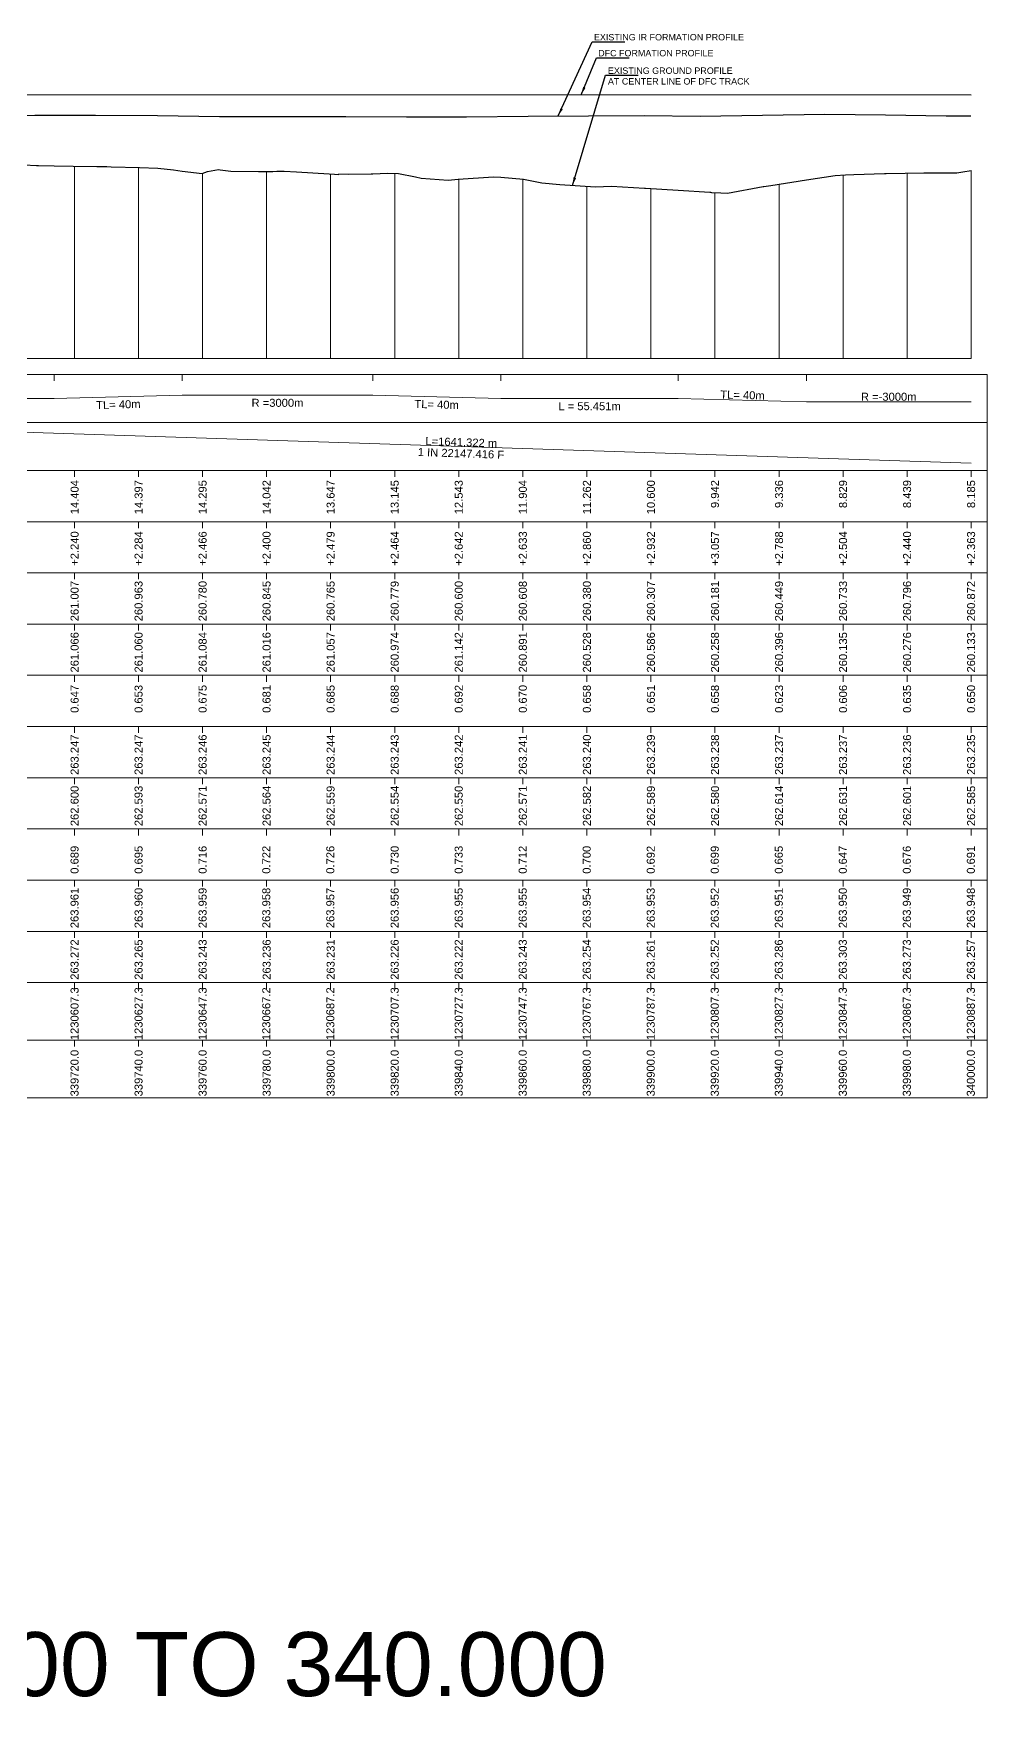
# Model space of a CAD drawing. Header units: metres. Extents: x 30905 to 43495, y -2428 to -1873.
# Drawn here: x 41207 to 41505, y -2428 to -1899 of the extents above; entities that cross this region are included whole.
import ezdxf
from ezdxf.enums import TextEntityAlignment as Align

# ---------------------------------------------------------------- set-up
doc = ezdxf.new("R2010")
doc.units = ezdxf.units.M
doc.header["$MEASUREMENT"] = 0
for name, color, linetype, lineweight in [('LS CUT FILL', 10, 'Continuous', 0), ('LS DATUM X', 7, 'Continuous', 0), ('LS EXG GL', 7, 'Continuous', 0), ('LS EXG IR CH', 7, 'Continuous', 0), ('LS EXG RL', 7, 'Continuous', 0), ('LS EXG. FL', 7, 'Continuous', 0), ('LS EXG. GL AT PRO. TOE', 7, 'Continuous', 0), ('LS FRAME', 7, 'Continuous', 0), ('LS HORIZONTAL ALIGNMENT', 10, 'Continuous', 0), ('LS PFL-EFL', 10, 'Continuous', 0), ('LS PRL-ERL', 10, 'Continuous', 0), ('LS PRO FL', 10, 'Continuous', 0), ('LS PRO. DFCC CH', 10, 'Continuous', 0), ('LS PRO. RL', 10, 'Continuous', 0), ('LS PROFILE EXG FL', 7, 'Continuous', 25), ('LS PROFILE EXG GL', 7, 'Continuous', 30), ('LS PROFILE PRO FL', 1, 'Continuous', 30), ('LS TICKS', 7, 'Continuous', 0), ('LS TRACK CENTER', 10, 'Continuous', 0), ('LS VERTICAL ALIGNMENT', 10, 'Continuous', 0), ('Profile Grid', 7, 'Continuous', 0)]:
    doc.layers.add(name, color=color, linetype=linetype, lineweight=lineweight)
doc.layers.add('ref text', color=3, linetype='Continuous')
doc.styles.get("Standard").update_dxf_attribs({"font": 'arial.ttf'})
doc.styles.add('Style-Arial', font='arial.ttf')
doc.dimstyles.get("Standard").update_dxf_attribs({"dimtxt": 5, "dimasz": 0.18, "dimexe": 0.18, "dimexo": 0.0625, "dimgap": 0.09, "dimtad": 0, "dimtih": 1, "dimtoh": 1, "dimdec": 4, "dimzin": 0, "dimdsep": 46, "dimtxsty": 'Standard', "dimcen": 0.09, "dimadec": 0, "dimazin": 0, "dimtfac": 1, "dimtdec": 4, "dimtofl": 0, "dimtmove": 0, "dimatfit": 3, "dimfxl": 1, "dimtolj": 1, "dimtzin": 0, "dimarcsym": 0})

msp = doc.modelspace()

# ---------------------------------------------------------------- linework, layer by layer
at = {"layer": 'LS DATUM X', "color": 7, "linetype": 'Continuous', "lineweight": 0}
msp.add_line((41000, -2000), (41500.08, -2000), dxfattribs=at)
at = {"layer": 'LS FRAME', "color": 7, "linetype": 'Continuous', "lineweight": 0, "flags": 128}
for points in [[(40995, -2020), (41505.08, -2020), (41505.08, -2005), (40995, -2005), (40995, -2020)], [(40995, -2035), (41505.08, -2035), (41505.08, -2020), (40995, -2020), (40995, -2035)], [(40995, -2051), (41505.08, -2051), (41505.08, -2035), (40995, -2035), (40995, -2051)], [(40995, -2067), (41505.08, -2067), (41505.08, -2051), (40995, -2051), (40995, -2067)], [(40995, -2083), (41505.08, -2083), (41505.08, -2067), (40995, -2067), (40995, -2083)], [(40995, -2099), (41505.08, -2099), (41505.08, -2083), (40995, -2083), (40995, -2099)], [(40995, -2115), (41505.08, -2115), (41505.08, -2099), (40995, -2099), (40995, -2115)], [(40995, -2131), (41505.08, -2131), (41505.08, -2115), (40995, -2115), (40995, -2131)], [(40995, -2147), (41505.08, -2147), (41505.08, -2131), (40995, -2131), (40995, -2147)], [(40995, -2163), (41505.08, -2163), (41505.08, -2147), (40995, -2147), (40995, -2163)], [(40995, -2179), (41505.08, -2179), (41505.08, -2163), (40995, -2163), (40995, -2179)], [(40995, -2195), (41505.08, -2195), (41505.08, -2179), (40995, -2179), (40995, -2195)], [(40995, -2213), (41505.08, -2213), (41505.08, -2195), (40995, -2195), (40995, -2213)], [(40995, -2231), (41505.08, -2231), (41505.08, -2213), (40995, -2213), (40995, -2231)]]:
    msp.add_lwpolyline(points, close=True, dxfattribs=at)
at = {"layer": 'LS HORIZONTAL ALIGNMENT', "lineweight": 0, "flags": 128}
msp.add_lwpolyline([(41000, -2012.5), (41213.62, -2012.5), (41213.62, -2012.5), (41253.62, -2011.45), (41253.62, -2011.45), (41313.17, -2011.45), (41313.17, -2011.45), (41353.17, -2012.5), (41353.17, -2012.5), (41408.62, -2012.5), (41408.62, -2012.5), (41448.62, -2013.55), (41448.62, -2013.55), (41500.08, -2013.55)], dxfattribs=at)
at = {"layer": 'LS PROFILE EXG FL'}
msp.add_lwpolyline([(41188.39, -1924.06), (41207.61, -1924.02), (41226.51, -1923.98), (41245.92, -1924.1), (41265.24, -1924.36), (41285.05, -1924.36), (41304.79, -1924.42), (41323.75, -1924.46), (41342.44, -1924.5), (41361.71, -1924.27), (41380.52, -1924.18), (41398.04, -1924.09), (41415.4, -1924.27), (41434.93, -1923.94), (41454.38, -1923.62), (41473.39, -1923.86), (41492.26, -1924.23), (41500, -1924.15)], dxfattribs=at)
at = {"layer": 'LS PROFILE EXG GL', "flags": 128}
msp.add_lwpolyline([(41200.4, -1939.29), (41208.12, -1939.66), (41208.71, -1939.69), (41213.62, -1939.8), (41219.54, -1939.93), (41226.96, -1939.99), (41230.06, -1940.01), (41231.47, -1940.07), (41240.29, -1940.38), (41246.05, -1940.58), (41250.91, -1941.09), (41253.62, -1941.44), (41259.89, -1942.25), (41261.54, -1941.6), (41264.94, -1940.98), (41265.53, -1941.06), (41268.82, -1941.51), (41277.44, -1941.54), (41281.93, -1941.55), (41283.21, -1941.48), (41285.52, -1941.45), (41285.52, -1941.45), (41289.35, -1941.68), (41299.56, -1942.32), (41301.26, -1942.43), (41302.45, -1942.51), (41302.57, -1942.35), (41305.7, -1942.45), (41312.65, -1942.34), (41313.17, -1942.32), (41317.76, -1942.13), (41321.18, -1942.25), (41321.18, -1942.25), (41326.5, -1943.29), (41328.29, -1943.63), (41336.67, -1944.24), (41336.68, -1944.24), (41336.69, -1944.24), (41336.72, -1944.24), (41339.83, -1944.01), (41350.91, -1943.21), (41353.17, -1943.38), (41360.24, -1943.93), (41366.01, -1945.1), (41371.58, -1945.67), (41382.71, -1946.36), (41387.78, -1946.19), (41398.08, -1946.81), (41398.41, -1946.83), (41408.62, -1947.44), (41418.48, -1948.03), (41418.67, -1948.04), (41419.03, -1948.16), (41421.95, -1948.26), (41424.03, -1948.33), (41435.11, -1946.28), (41435.29, -1946.25), (41437.49, -1945.97), (41448.62, -1944.14), (41457.61, -1942.83), (41460.85, -1942.64), (41463.4, -1942.53), (41473.07, -1942.21), (41473.56, -1942.21), (41479.44, -1942.08), (41485.3, -1942), (41495.59, -1942.04), (41497.52, -1941.7), (41500.08, -1941.28)], dxfattribs=at)
at = {"layer": 'LS PROFILE PRO FL', "flags": 128}
msp.add_lwpolyline([(41181.45, -1917.51), (41500.08, -1917.65)], dxfattribs=at)
at = {"layer": 'LS TICKS', "color": 7, "linetype": 'Continuous', "lineweight": 0, "flags": 128}
for points in [[(41213.62, -2007), (41213.62, -2005)], [(41253.62, -2007), (41253.62, -2005)], [(41313.17, -2007), (41313.17, -2005)], [(41353.17, -2007), (41353.17, -2005)], [(41408.62, -2007), (41408.62, -2005)], [(41448.62, -2007), (41448.62, -2005)], [(41220.02, -2037), (41220.02, -2035)], [(41240, -2037), (41240, -2035)], [(41260, -2037), (41260, -2035)], [(41279.98, -2037), (41279.98, -2035)], [(41299.99, -2037), (41299.99, -2035)], [(41320.01, -2037), (41320.01, -2035)], [(41340.02, -2037), (41340.02, -2035)], [(41360.04, -2037), (41360.04, -2035)], [(41380.05, -2037), (41380.05, -2035)], [(41400.05, -2037), (41400.05, -2035)], [(41420.07, -2037), (41420.07, -2035)], [(41440.08, -2037), (41440.08, -2035)], [(41460.07, -2037), (41460.07, -2035)], [(41480.08, -2037), (41480.08, -2035)], [(41500.08, -2037), (41500.08, -2035)], [(41220.02, -2053), (41220.02, -2051)], [(41240, -2053), (41240, -2051)], [(41260, -2053), (41260, -2051)], [(41279.98, -2053), (41279.98, -2051)], [(41299.99, -2053), (41299.99, -2051)], [(41320.01, -2053), (41320.01, -2051)], [(41340.02, -2053), (41340.02, -2051)], [(41360.04, -2053), (41360.04, -2051)], [(41380.05, -2053), (41380.05, -2051)], [(41400.05, -2053), (41400.05, -2051)], [(41420.07, -2053), (41420.07, -2051)], [(41440.08, -2053), (41440.08, -2051)], [(41460.07, -2053), (41460.07, -2051)], [(41480.08, -2053), (41480.08, -2051)], [(41500.08, -2053), (41500.08, -2051)], [(41220.02, -2069), (41220.02, -2067)], [(41240, -2069), (41240, -2067)], [(41260, -2069), (41260, -2067)], [(41279.98, -2069), (41279.98, -2067)], [(41299.99, -2069), (41299.99, -2067)], [(41320.01, -2069), (41320.01, -2067)], [(41340.02, -2069), (41340.02, -2067)], [(41360.04, -2069), (41360.04, -2067)], [(41380.05, -2069), (41380.05, -2067)], [(41400.05, -2069), (41400.05, -2067)], [(41420.07, -2069), (41420.07, -2067)], [(41440.08, -2069), (41440.08, -2067)], [(41460.07, -2069), (41460.07, -2067)], [(41480.08, -2069), (41480.08, -2067)], [(41500.08, -2069), (41500.08, -2067)], [(41220.02, -2085), (41220.02, -2083)], [(41240, -2085), (41240, -2083)], [(41260, -2085), (41260, -2083)], [(41279.98, -2085), (41279.98, -2083)], [(41299.99, -2085), (41299.99, -2083)], [(41320.01, -2085), (41320.01, -2083)], [(41340.02, -2085), (41340.02, -2083)], [(41360.04, -2085), (41360.04, -2083)], [(41380.05, -2085), (41380.05, -2083)], [(41400.05, -2085), (41400.05, -2083)], [(41420.07, -2085), (41420.07, -2083)], [(41440.08, -2085), (41440.08, -2083)], [(41460.07, -2085), (41460.07, -2083)], [(41480.08, -2085), (41480.08, -2083)], [(41500.08, -2085), (41500.08, -2083)], [(41220.02, -2101), (41220.02, -2099)], [(41240, -2101), (41240, -2099)], [(41260, -2101), (41260, -2099)], [(41279.98, -2101), (41279.98, -2099)], [(41299.99, -2101), (41299.99, -2099)], [(41320.01, -2101), (41320.01, -2099)], [(41340.02, -2101), (41340.02, -2099)], [(41360.04, -2101), (41360.04, -2099)], [(41380.05, -2101), (41380.05, -2099)], [(41400.05, -2101), (41400.05, -2099)], [(41420.07, -2101), (41420.07, -2099)], [(41440.08, -2101), (41440.08, -2099)], [(41460.07, -2101), (41460.07, -2099)], [(41480.08, -2101), (41480.08, -2099)], [(41500.08, -2101), (41500.08, -2099)], [(41220.02, -2117), (41220.02, -2115)], [(41240, -2117), (41240, -2115)], [(41260, -2117), (41260, -2115)], [(41279.98, -2117), (41279.98, -2115)], [(41299.99, -2117), (41299.99, -2115)], [(41320.01, -2117), (41320.01, -2115)], [(41340.02, -2117), (41340.02, -2115)], [(41360.04, -2117), (41360.04, -2115)], [(41380.05, -2117), (41380.05, -2115)], [(41400.05, -2117), (41400.05, -2115)], [(41420.07, -2117), (41420.07, -2115)], [(41440.08, -2117), (41440.08, -2115)], [(41460.07, -2117), (41460.07, -2115)], [(41480.08, -2117), (41480.08, -2115)], [(41500.08, -2117), (41500.08, -2115)], [(41220.02, -2133), (41220.02, -2131)], [(41240, -2133), (41240, -2131)], [(41260, -2133), (41260, -2131)], [(41279.98, -2133), (41279.98, -2131)], [(41299.99, -2133), (41299.99, -2131)], [(41320.01, -2133), (41320.01, -2131)], [(41340.02, -2133), (41340.02, -2131)], [(41360.04, -2133), (41360.04, -2131)], [(41380.05, -2133), (41380.05, -2131)], [(41400.05, -2133), (41400.05, -2131)], [(41420.07, -2133), (41420.07, -2131)], [(41440.08, -2133), (41440.08, -2131)], [(41460.07, -2133), (41460.07, -2131)], [(41480.08, -2133), (41480.08, -2131)], [(41500.08, -2133), (41500.08, -2131)], [(41220.02, -2149), (41220.02, -2147)], [(41240, -2149), (41240, -2147)], [(41260, -2149), (41260, -2147)], [(41279.98, -2149), (41279.98, -2147)], [(41299.99, -2149), (41299.99, -2147)], [(41320.01, -2149), (41320.01, -2147)], [(41340.02, -2149), (41340.02, -2147)], [(41360.04, -2149), (41360.04, -2147)], [(41380.05, -2149), (41380.05, -2147)], [(41400.05, -2149), (41400.05, -2147)], [(41420.07, -2149), (41420.07, -2147)], [(41440.08, -2149), (41440.08, -2147)], [(41460.07, -2149), (41460.07, -2147)], [(41480.08, -2149), (41480.08, -2147)], [(41500.08, -2149), (41500.08, -2147)], [(41220.02, -2165), (41220.02, -2163)], [(41240, -2165), (41240, -2163)], [(41260, -2165), (41260, -2163)], [(41279.98, -2165), (41279.98, -2163)], [(41299.99, -2165), (41299.99, -2163)], [(41320.01, -2165), (41320.01, -2163)], [(41340.02, -2165), (41340.02, -2163)], [(41360.04, -2165), (41360.04, -2163)], [(41380.05, -2165), (41380.05, -2163)], [(41400.05, -2165), (41400.05, -2163)], [(41420.07, -2165), (41420.07, -2163)], [(41440.08, -2165), (41440.08, -2163)], [(41460.07, -2165), (41460.07, -2163)], [(41480.08, -2165), (41480.08, -2163)], [(41500.08, -2165), (41500.08, -2163)], [(41220.02, -2181), (41220.02, -2179)], [(41240, -2181), (41240, -2179)], [(41260, -2181), (41260, -2179)], [(41279.98, -2181), (41279.98, -2179)], [(41299.99, -2181), (41299.99, -2179)], [(41320.01, -2181), (41320.01, -2179)], [(41340.02, -2181), (41340.02, -2179)], [(41360.04, -2181), (41360.04, -2179)], [(41380.05, -2181), (41380.05, -2179)], [(41400.05, -2181), (41400.05, -2179)], [(41420.07, -2181), (41420.07, -2179)], [(41440.08, -2181), (41440.08, -2179)], [(41460.07, -2181), (41460.07, -2179)], [(41480.08, -2181), (41480.08, -2179)], [(41500.08, -2181), (41500.08, -2179)], [(41220.02, -2197), (41220.02, -2195)], [(41240, -2197), (41240, -2195)], [(41260, -2197), (41260, -2195)], [(41279.98, -2197), (41279.98, -2195)], [(41299.99, -2197), (41299.99, -2195)], [(41320.01, -2197), (41320.01, -2195)], [(41340.02, -2197), (41340.02, -2195)], [(41360.04, -2197), (41360.04, -2195)], [(41380.05, -2197), (41380.05, -2195)], [(41400.05, -2197), (41400.05, -2195)], [(41420.07, -2197), (41420.07, -2195)], [(41440.08, -2197), (41440.08, -2195)], [(41460.07, -2197), (41460.07, -2195)], [(41480.08, -2197), (41480.08, -2195)], [(41500.08, -2197), (41500.08, -2195)], [(41220.02, -2215), (41220.02, -2213)], [(41240, -2215), (41240, -2213)], [(41260, -2215), (41260, -2213)], [(41279.98, -2215), (41279.98, -2213)], [(41299.99, -2215), (41299.99, -2213)], [(41320.01, -2215), (41320.01, -2213)], [(41340.02, -2215), (41340.02, -2213)], [(41360.04, -2215), (41360.04, -2213)], [(41380.05, -2215), (41380.05, -2213)], [(41400.05, -2215), (41400.05, -2213)], [(41420.07, -2215), (41420.07, -2213)], [(41440.08, -2215), (41440.08, -2213)], [(41460.07, -2215), (41460.07, -2213)], [(41480.08, -2215), (41480.08, -2213)], [(41500.08, -2215), (41500.08, -2213)]]:
    msp.add_lwpolyline(points, dxfattribs=at)
at = {"layer": 'LS VERTICAL ALIGNMENT', "linetype": 'Continuous', "lineweight": 0, "flags": 128}
msp.add_lwpolyline([(41181.45, -2022.25), (41500.08, -2032.75)], dxfattribs=at)
at = {"layer": 'Profile Grid', "linetype": 'Continuous', "lineweight": 0, "flags": 128}
for points in [[(41220.02, -2000), (41220.02, -1939.93)], [(41240, -2000), (41240, -1940.37)], [(41260, -2000), (41260, -1942.2)], [(41279.98, -2000), (41279.98, -1941.55)], [(41299.99, -2000), (41299.99, -1942.35)], [(41320.01, -2000), (41320.01, -1942.21)], [(41460.07, -2000), (41460.07, -1942.68)], [(41480.08, -2000), (41480.08, -1942.07)], [(41500.08, -2000), (41500.08, -1941.28)], [(41340.02, -2000), (41340.02, -1944)], [(41360.04, -2000), (41360.04, -1943.92)], [(41380.05, -2000), (41380.05, -1946.2)], [(41400.05, -2000), (41400.05, -1946.93)], [(41440.08, -2000), (41440.08, -1945.54)], [(41420.07, -2000), (41420.07, -1948.19)]]:
    msp.add_lwpolyline(points, dxfattribs=at)

# ---------------------------------------------------------------- texts
at = {"layer": 'LS CUT FILL', "lineweight": 0, "style": 'Style-Arial'}
for s, p in [('+2.240', (41220.02, -2054)), ('+2.284', (41240, -2054)), ('+2.466', (41260, -2054)), ('+2.400', (41279.98, -2054)), ('+2.479', (41299.99, -2054)), ('+2.464', (41320.01, -2054)), ('+2.642', (41340.02, -2054)), ('+2.633', (41360.04, -2054)), ('+2.860', (41380.05, -2054)), ('+2.932', (41400.05, -2054)), ('+3.057', (41420.07, -2054)), ('+2.788', (41440.08, -2054)), ('+2.504', (41460.07, -2054)), ('+2.440', (41480.08, -2054)), ('+2.363', (41500.08, -2054))]:
    msp.add_text(s, height=2.5, rotation=90, dxfattribs=at).set_placement(p, align=Align.MIDDLE_RIGHT)
at = {"layer": 'LS EXG GL', "lineweight": 0, "style": 'Style-Arial'}
for s, p in [('261.007', (41220.02, -2069.5)), ('260.963', (41240, -2069.5)), ('260.780', (41260, -2069.5)), ('260.845', (41279.98, -2069.5)), ('260.765', (41299.99, -2069.5)), ('260.779', (41320.01, -2069.5)), ('260.600', (41340.02, -2069.5)), ('260.608', (41360.04, -2069.5)), ('260.380', (41380.05, -2069.5)), ('260.307', (41400.05, -2069.5)), ('260.181', (41420.07, -2069.5)), ('260.449', (41440.08, -2069.5)), ('260.733', (41460.07, -2069.5)), ('260.796', (41480.08, -2069.5)), ('260.872', (41500.08, -2069.5))]:
    msp.add_text(s, height=2.5, rotation=90, dxfattribs=at).set_placement(p, align=Align.MIDDLE_RIGHT)
at = {"layer": 'LS EXG IR CH', "style": 'Style-Arial'}
for s, p in [('339720.0', (41220, -2216)), ('339740.0', (41240, -2216)), ('339760.0', (41260, -2216)), ('339780.0', (41280, -2216)), ('339800.0', (41300, -2216)), ('339820.0', (41320, -2216)), ('339840.0', (41340, -2216)), ('339860.0', (41360, -2216)), ('339880.0', (41380, -2216)), ('339900.0', (41400, -2216)), ('339920.0', (41420, -2216)), ('339940.0', (41440, -2216)), ('339960.0', (41460, -2216)), ('339980.0', (41480, -2216)), ('340000.0', (41500, -2216))]:
    msp.add_text(s, height=2.5, rotation=90, dxfattribs=at).set_placement(p, align=Align.MIDDLE_RIGHT)
at = {"layer": 'LS EXG RL', "style": 'Style-Arial'}
for s, p in [('263.272', (41220, -2181.5)), ('263.265', (41240, -2181.5)), ('263.243', (41260, -2181.5)), ('263.236', (41280, -2181.5)), ('263.231', (41300, -2181.5)), ('263.226', (41320, -2181.5)), ('263.222', (41340, -2181.5)), ('263.243', (41360, -2181.5)), ('263.254', (41380, -2181.5)), ('263.261', (41400, -2181.5)), ('263.252', (41420, -2181.5)), ('263.286', (41440, -2181.5)), ('263.303', (41460, -2181.5)), ('263.273', (41480, -2181.5)), ('263.257', (41500, -2181.5))]:
    msp.add_text(s, height=2.5, rotation=90, dxfattribs=at).set_placement(p, align=Align.MIDDLE_RIGHT)
at = {"layer": 'LS EXG. FL'}
for s, p in [('262.600', (41220.02, -2133.5)), ('262.593', (41240, -2133.5)), ('262.571', (41260, -2133.5)), ('262.564', (41279.98, -2133.5)), ('262.559', (41299.99, -2133.5)), ('262.554', (41320.01, -2133.5)), ('262.550', (41340.02, -2133.5)), ('262.571', (41360.04, -2133.5)), ('262.582', (41380.05, -2133.5)), ('262.589', (41400.05, -2133.5)), ('262.580', (41420.07, -2133.5)), ('262.614', (41440.08, -2133.5)), ('262.631', (41460.07, -2133.5)), ('262.601', (41480.08, -2133.5)), ('262.585', (41500.08, -2133.5))]:
    msp.add_text(s, height=2.5, rotation=90, dxfattribs=at).set_placement(p, align=Align.MIDDLE_RIGHT)
at = {"layer": 'LS EXG. GL AT PRO. TOE'}
for s, p in [('261.066', (41220.02, -2085.5)), ('261.060', (41240, -2085.5)), ('261.084', (41260, -2085.5)), ('261.016', (41279.98, -2085.5)), ('261.057', (41299.99, -2085.5)), ('260.974', (41320.01, -2085.5)), ('261.142', (41340.02, -2085.5)), ('260.891', (41360.04, -2085.5)), ('260.528', (41380.05, -2085.5)), ('260.586', (41400.05, -2085.5)), ('260.258', (41420.07, -2085.5)), ('260.396', (41440.08, -2085.5)), ('260.135', (41460.07, -2085.5)), ('260.276', (41480.08, -2085.5)), ('260.133', (41500.08, -2085.5))]:
    msp.add_text(s, height=2.5, rotation=90, dxfattribs=at).set_placement(p, align=Align.MIDDLE_RIGHT)
at = {"layer": 'LS HORIZONTAL ALIGNMENT', "lineweight": 0, "char_height": 2.5, "attachment_point": 5, "line_spacing_factor": 0.6, "style": 'Style-Arial'}
for insert, rotation in [((41428.67, -2011.44), 358.4963), ((41233.68, -2014.39), 1.5037), ((41333.12, -2014.39), 358.4963)]:
    msp.add_mtext('TL= 40m', dxfattribs=dict(at, insert=insert, rotation=rotation))
for s, insert in [('R =-3000m', (41474.35, -2011.97)), ('R =3000m', (41283.4, -2013.87)), ('L = 55.451m', (41380.89, -2014.92))]:
    msp.add_mtext(s, dxfattribs=dict(at, insert=insert))
at = {"layer": 'LS PFL-EFL'}
for s, p in [('0.647', (41220.02, -2102)), ('0.653', (41240, -2102)), ('0.675', (41260, -2102)), ('0.681', (41279.98, -2102)), ('0.685', (41299.99, -2102)), ('0.688', (41320.01, -2102)), ('0.692', (41340.02, -2102)), ('0.670', (41360.04, -2102)), ('0.658', (41380.05, -2102)), ('0.651', (41400.05, -2102)), ('0.658', (41420.07, -2102)), ('0.623', (41440.08, -2102)), ('0.606', (41460.07, -2102)), ('0.635', (41480.08, -2102)), ('0.650', (41500.08, -2102))]:
    msp.add_text(s, height=2.5, rotation=90, dxfattribs=at).set_placement(p, align=Align.MIDDLE_RIGHT)
at = {"layer": 'LS PRL-ERL'}
for s, p in [('0.689', (41221.25, -2161)), ('0.695', (41241.25, -2161)), ('0.716', (41261.25, -2161)), ('0.722', (41281.15, -2161)), ('0.726', (41301.15, -2161)), ('0.730', (41321.25, -2161)), ('0.733', (41341.25, -2161)), ('0.712', (41361.25, -2161)), ('0.700', (41381.25, -2161)), ('0.692', (41401.25, -2161)), ('0.699', (41421.25, -2161)), ('0.665', (41441.25, -2161)), ('0.647', (41461.25, -2161)), ('0.676', (41481.25, -2161)), ('0.691', (41501.25, -2161))]:
    msp.add_text(s, height=2.5, rotation=90, dxfattribs=at).set_placement(p)
at = {"layer": 'LS PRO FL', "lineweight": 0, "style": 'Style-Arial'}
for s, p in [('263.247', (41220.02, -2117.5)), ('263.247', (41240, -2117.5)), ('263.246', (41260, -2117.5)), ('263.245', (41279.98, -2117.5)), ('263.244', (41299.99, -2117.5)), ('263.243', (41320.01, -2117.5)), ('263.242', (41340.02, -2117.5)), ('263.241', (41360.04, -2117.5)), ('263.240', (41380.05, -2117.5)), ('263.239', (41400.05, -2117.5)), ('263.238', (41420.07, -2117.5)), ('263.237', (41440.08, -2117.5)), ('263.237', (41460.07, -2117.5)), ('263.236', (41480.08, -2117.5)), ('263.235', (41500.08, -2117.5))]:
    msp.add_text(s, height=2.5, rotation=90, dxfattribs=at).set_placement(p, align=Align.MIDDLE_RIGHT)
at = {"layer": 'LS PRO. DFCC CH'}
for s, p in [('1230607.3', (41221.25, -2213)), ('1230627.3', (41241.25, -2213)), ('1230647.3', (41261.25, -2213)), ('1230667.2', (41281.15, -2213)), ('1230687.2', (41301.15, -2213)), ('1230707.3', (41321.25, -2213)), ('1230727.3', (41341.25, -2213)), ('1230747.3', (41361.25, -2213)), ('1230767.3', (41381.25, -2213)), ('1230787.3', (41401.25, -2213)), ('1230807.3', (41421.25, -2213)), ('1230827.3', (41441.25, -2213)), ('1230847.3', (41461.25, -2213)), ('1230867.3', (41481.25, -2213)), ('1230887.3', (41501.25, -2213))]:
    msp.add_text(s, height=2.5, rotation=90, dxfattribs=at).set_placement(p)
at = {"layer": 'LS PRO. RL'}
for s, p in [('263.961', (41221.25, -2178)), ('263.960', (41241.25, -2178)), ('263.959', (41261.25, -2178)), ('263.958', (41281.15, -2178)), ('263.957', (41301.15, -2178)), ('263.956', (41321.25, -2178)), ('263.955', (41341.25, -2178)), ('263.955', (41361.25, -2178)), ('263.954', (41381.25, -2178)), ('263.953', (41401.25, -2178)), ('263.952', (41421.25, -2178)), ('263.951', (41441.25, -2178)), ('263.950', (41461.25, -2178)), ('263.949', (41481.25, -2178)), ('263.948', (41501.25, -2178))]:
    msp.add_text(s, height=2.5, rotation=90, dxfattribs=at).set_placement(p)
at = {"layer": 'LS PROFILE EXG FL', "color": 7, "linetype": 'Continuous', "lineweight": 0, "style": 'Style-Arial'}
msp.add_text('EXISTING IR FORMATION PROFILE', height=2, dxfattribs=at).set_placement((41382.26, -1900.61))
at = {"layer": 'LS PROFILE EXG GL', "color": 7, "insert": (41386.63, -1909.07, 0), "char_height": 2, "width": 84.4035, "attachment_point": 1, "style": 'Style-Arial'}
msp.add_mtext('EXISTING GROUND PROFILE\\PAT CENTER LINE OF DFC TRACK', dxfattribs=at)
at = {"layer": 'LS PROFILE PRO FL', "style": 'Style-Arial'}
msp.add_text(' DFC FORMATION PROFILE', height=2, dxfattribs=at).set_placement((41382.81, -1905.6, 0))
at = {"layer": 'LS TRACK CENTER'}
for s, p in [('14.404', (41220.02, -2038)), ('14.397', (41240, -2038)), ('14.295', (41260, -2038)), ('14.042', (41279.98, -2038)), ('13.647', (41299.99, -2038)), ('13.145', (41320.01, -2038)), ('12.543', (41340.02, -2038)), ('11.904', (41360.04, -2038)), ('11.262', (41380.05, -2038)), ('10.600', (41400.05, -2038)), ('9.942', (41420.07, -2038)), ('9.336', (41440.08, -2038)), ('8.829', (41460.07, -2038)), ('8.439', (41480.08, -2038)), ('8.185', (41500.08, -2038))]:
    msp.add_text(s, height=2.5, rotation=90, dxfattribs=at).set_placement(p, align=Align.MIDDLE_RIGHT)
at = {"layer": 'LS VERTICAL ALIGNMENT', "lineweight": 0, "insert": (41340.77, -2027.92), "char_height": 2.5, "attachment_point": 5, "rotation": 358.1126, "line_spacing_factor": 0.84, "style": 'Style-Arial'}
msp.add_mtext('L=1641.322 m\\P1 IN 22147.416 F', dxfattribs=at)
at = {"layer": 'ref text', "color": 3, "insert": (41130, -2418.23), "char_height": 20, "width": 256.3165, "attachment_point": 7, "bg_fill": 3, "box_fill_scale": 1.5, "bg_fill_color": 256, "bg_fill_transparency": 0}
msp.add_mtext('339.500 TO 340.000', dxfattribs=at)

# ---------------------------------------------------------------- leaders
at = {"layer": 'LS PROFILE EXG FL', "color": 7, "lineweight": -3}
msp.add_leader([(41371.11, -1924.23), (41381.75, -1901.07), (41391.89, -1901.07)], dimstyle='Standard', override={"dimasz": 2.5, "dimexe": 0.25, "dimexo": 0.25, "dimgap": 0.25, "dimtad": 0, "dimtih": 0, "dimtoh": 0, "dimzin": 11, "dimadec": 4, "dimazin": 3, "dimatfit": 1, "dimfrac": 2, "dimtolj": 0, "dimtzin": 11}, dxfattribs=at)
at = {"layer": 'LS PROFILE EXG GL', "color": 7, "lineweight": -3}
msp.add_leader([(41375.55, -1945.92, 0), (41385.9, -1911.53, 0), (41396.04, -1911.53, 0)], dimstyle='Standard', override={"dimasz": 2.5, "dimexe": 0.25, "dimexo": 0.25, "dimgap": 0.25, "dimtad": 0, "dimtih": 0, "dimtoh": 0, "dimzin": 11, "dimadec": 4, "dimazin": 3, "dimatfit": 1, "dimfrac": 2, "dimtolj": 0, "dimtzin": 11}, dxfattribs=at)
at = {"layer": 'LS PROFILE PRO FL', "lineweight": -3}
msp.add_leader([(41378.29, -1917.6, 0), (41383.09, -1906.05, 0), (41393.22, -1906.05, 0)], dimstyle='Standard', override={"dimasz": 2.5, "dimexe": 0.25, "dimexo": 0.25, "dimgap": 0.25, "dimtad": 0, "dimtih": 0, "dimtoh": 0, "dimzin": 11, "dimadec": 4, "dimazin": 3, "dimatfit": 1, "dimfrac": 2, "dimtolj": 0, "dimtzin": 11}, dxfattribs=at)

doc.saveas('drawing.dxf')
